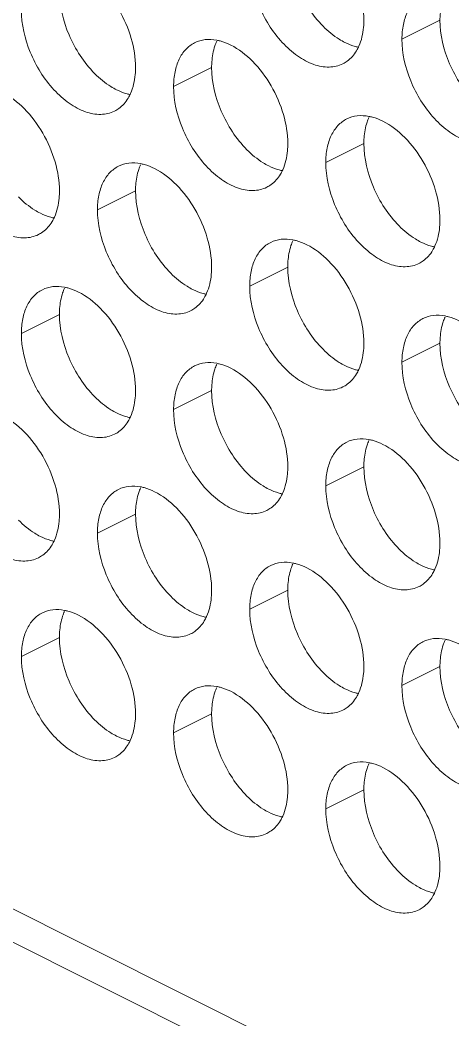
# Model space of a CAD drawing. Header units: millimetres. Extents: x 0 to 2524, y 0 to 1785.
# Drawn here: x 1826.63 to 1833.05, y 778.42 to 793.26 of the extents above; entities that cross this region are included whole.
import ezdxf

# ---------------------------------------------------------------- set-up
doc = ezdxf.new("R2010")
doc.units = ezdxf.units.MM
doc.header["$LTSCALE"] = 0.1
doc.layers.get('0').update_dxf_attribs({"lineweight": 13})
doc.layers.add('标注', color=251, linetype='Continuous', lineweight=9)

msp = doc.modelspace()

# ---------------------------------------------------------------- linework, layer by layer
for p, q in [((1809.244, 788.689), (1899.058, 743.782)), ((1899.37, 743.133), (1809.156, 788.24))]:
    msp.add_line(p, q)
at = {"layer": '标注'}
for p, q in [((1832.872, 793.254), (1832.307, 792.972)), ((1829.478, 792.552), (1828.913, 792.269)), ((1831.741, 791.42), (1831.175, 791.137)), ((1828.347, 790.717), (1827.781, 790.434)), ((1830.61, 789.586), (1830.044, 789.303)), ((1827.216, 788.883), (1826.65, 788.6)), ((1827.216, 788.883), (1826.65, 788.6)), ((1832.872, 788.454), (1832.307, 788.172)), ((1829.478, 787.752), (1828.913, 787.469)), ((1829.478, 787.752), (1828.913, 787.469)), ((1831.741, 786.62), (1831.175, 786.337)), ((1831.741, 786.62), (1831.175, 786.337)), ((1828.347, 785.917), (1827.781, 785.634)), ((1830.61, 784.786), (1830.044, 784.503)), ((1827.216, 784.083), (1826.65, 783.8)), ((1832.872, 783.654), (1832.307, 783.372)), ((1829.478, 782.952), (1828.913, 782.669)), ((1831.741, 781.82), (1831.175, 781.537))]:
    msp.add_line(p, q, dxfattribs=at)
for centre, radius, start, end in [((1830.223, 792.64), 0.734, 155.8796, 161.7803), ((1831.227, 793.011), 0.453, 296.5256, 305.9034), ((1827.833, 792.308), 0.453, 296.5256, 305.9034), ((1832.486, 791.509), 0.734, 155.8796, 161.7803), ((1829.092, 790.806), 0.734, 155.8796, 161.7803), ((1830.095, 791.177), 0.453, 296.5256, 305.9034), ((1826.701, 790.474), 0.453, 296.5256, 305.9034), ((1831.354, 789.675), 0.734, 155.8796, 161.7803), ((1832.358, 790.045), 0.453, 296.5256, 305.9034), ((1827.96, 788.972), 0.734, 155.8796, 161.7803), ((1827.96, 788.972), 0.734, 155.8796, 161.7803), ((1828.964, 789.342), 0.453, 296.5256, 305.9034), ((1833.617, 788.543), 0.734, 155.8796, 161.7803), ((1830.223, 787.84), 0.734, 155.8796, 161.7803), ((1830.223, 787.84), 0.734, 155.8796, 161.7803), ((1831.227, 788.211), 0.453, 296.5256, 305.9034), ((1827.833, 787.508), 0.453, 296.5256, 305.9034), ((1827.833, 787.508), 0.453, 296.5256, 305.9034), ((1832.486, 786.709), 0.734, 155.8796, 161.7803), ((1832.486, 786.709), 0.734, 155.8796, 161.7803), ((1829.092, 786.006), 0.734, 155.8796, 161.7803), ((1830.095, 786.377), 0.453, 296.5256, 305.9034), ((1830.095, 786.377), 0.453, 296.5256, 305.9034), ((1826.701, 785.674), 0.453, 296.5256, 305.9034), ((1831.354, 784.875), 0.734, 155.8796, 161.7803), ((1832.358, 785.245), 0.453, 296.5256, 305.9034), ((1832.358, 785.245), 0.453, 296.5256, 305.9034), ((1827.96, 784.172), 0.734, 155.8796, 161.7803), ((1828.964, 784.542), 0.453, 296.5256, 305.9034), ((1833.617, 783.743), 0.734, 155.8796, 161.7803), ((1830.223, 783.04), 0.734, 155.8796, 161.7803), ((1831.227, 783.411), 0.453, 296.5256, 305.9034), ((1827.833, 782.708), 0.453, 296.5256, 305.9034), ((1832.486, 781.909), 0.734, 155.8796, 161.7803), ((1830.095, 781.577), 0.453, 296.5256, 305.9034), ((1832.358, 780.445), 0.453, 296.5256, 305.9034)]:
    msp.add_arc(centre, radius, start, end, dxfattribs=at)
for points, knots in [([(1830.893, 794.718), (1831.013, 794.658), (1831.244, 794.477), (1831.51, 794.119), (1831.691, 793.7), (1831.741, 793.399), (1831.741, 793.254)], [0, 0, 0, 0, 0.229676, 0.488215, 0.753207, 1, 1, 1, 1]), ([(1831.134, 793.164), (1830.972, 793.327), (1830.721, 793.714), (1830.61, 794.164), (1830.61, 794.386)], [0, 0, 0, 0, 0.508684, 1, 1, 1, 1]), ([(1831.429, 792.605), (1831.367, 792.574), (1831.217, 792.54), (1830.979, 792.588), (1830.74, 792.719), (1830.433, 792.996), (1830.147, 793.459), (1830.044, 793.891), (1830.044, 794.103)], [0, 0, 0, 0, 0.090718, 0.191742, 0.308104, 0.439279, 0.725532, 1, 1, 1, 1]), ([(1827.498, 794.015), (1827.619, 793.955), (1827.85, 793.774), (1828.116, 793.416), (1828.297, 792.998), (1828.347, 792.696), (1828.347, 792.552)], [0, 0, 0, 0, 0.229676, 0.488215, 0.753207, 1, 1, 1, 1]), ([(1827.739, 792.461), (1827.578, 792.624), (1827.327, 793.011), (1827.216, 793.461), (1827.216, 793.683)], [0, 0, 0, 0, 0.508684, 1, 1, 1, 1]), ([(1832.307, 792.972), (1832.307, 793.044), (1832.319, 793.183), (1832.378, 793.374), (1832.477, 793.526), (1832.57, 793.596), (1832.619, 793.621)], [0, 0, 0, 0, 0.289235, 0.54966, 0.782932, 1, 1, 1, 1]), ([(1832.872, 793.254), (1832.872, 793.283), (1832.876, 793.39), (1832.895, 793.498), (1832.92, 793.573)], [0, 0, 0, 0, 0.264225, 1, 1, 1, 1]), ([(1828.035, 791.903), (1827.972, 791.871), (1827.823, 791.837), (1827.585, 791.885), (1827.346, 792.016), (1827.039, 792.293), (1826.753, 792.756), (1826.65, 793.188), (1826.65, 793.4)], [0, 0, 0, 0, 0.090718, 0.191742, 0.308104, 0.439279, 0.725532, 1, 1, 1, 1]), ([(1831.458, 792.922), (1831.43, 792.937), (1831.312, 793.003), (1831.206, 793.09), (1831.134, 793.164)], [0, 0, 0, 0, 0.235002, 1, 1, 1, 1]), ([(1831.741, 793.254), (1831.741, 793.219), (1831.735, 793.087), (1831.706, 792.954), (1831.666, 792.866)], [0, 0, 0, 0, 0.268874, 1, 1, 1, 1]), ([(1833.396, 792.032), (1833.235, 792.195), (1832.984, 792.582), (1832.872, 793.033), (1832.872, 793.254)], [0, 0, 0, 0, 0.508684, 1, 1, 1, 1]), ([(1828.913, 792.269), (1828.913, 792.342), (1828.925, 792.48), (1828.984, 792.671), (1829.083, 792.823), (1829.176, 792.893), (1829.225, 792.918)], [0, 0, 0, 0, 0.289235, 0.54966, 0.782932, 1, 1, 1, 1]), ([(1829.225, 792.918), (1829.273, 792.942), (1829.383, 792.974), (1829.497, 792.967), (1829.554, 792.956)], [0, 0, 0, 0, 0.482538, 1, 1, 1, 1]), ([(1829.478, 792.552), (1829.478, 792.58), (1829.482, 792.687), (1829.501, 792.795), (1829.526, 792.87)], [0, 0, 0, 0, 0.264225, 1, 1, 1, 1]), ([(1829.554, 792.956), (1829.571, 792.953), (1829.642, 792.936), (1829.711, 792.909), (1829.761, 792.884)], [0, 0, 0, 0, 0.238696, 1, 1, 1, 1]), ([(1829.761, 792.884), (1829.882, 792.823), (1830.112, 792.643), (1830.379, 792.285), (1830.56, 791.866), (1830.61, 791.565), (1830.61, 791.42)], [0, 0, 0, 0, 0.229676, 0.488215, 0.753207, 1, 1, 1, 1]), ([(1831.666, 792.85), (1831.649, 792.853), (1831.577, 792.87), (1831.508, 792.897), (1831.458, 792.922)], [0, 0, 0, 0, 0.238696, 1, 1, 1, 1]), ([(1831.666, 792.866), (1831.656, 792.843), (1831.613, 792.759), (1831.549, 792.685), (1831.493, 792.644)], [0, 0, 0, 0, 0.265525, 1, 1, 1, 1]), ([(1833.692, 791.474), (1833.629, 791.443), (1833.479, 791.409), (1833.242, 791.457), (1833.003, 791.587), (1832.695, 791.865), (1832.409, 792.328), (1832.307, 792.76), (1832.307, 792.972)], [0, 0, 0, 0, 0.090718, 0.191742, 0.308104, 0.439279, 0.725532, 1, 1, 1, 1]), ([(1828.064, 792.219), (1828.036, 792.234), (1827.918, 792.3), (1827.812, 792.387), (1827.739, 792.461)], [0, 0, 0, 0, 0.235002, 1, 1, 1, 1]), ([(1828.347, 792.552), (1828.347, 792.516), (1828.341, 792.384), (1828.312, 792.251), (1828.272, 792.163)], [0, 0, 0, 0, 0.268874, 1, 1, 1, 1]), ([(1830.002, 791.329), (1829.841, 791.492), (1829.59, 791.879), (1829.478, 792.33), (1829.478, 792.552)], [0, 0, 0, 0, 0.508684, 1, 1, 1, 1]), ([(1826.367, 792.181), (1826.488, 792.12), (1826.718, 791.94), (1826.984, 791.582), (1827.166, 791.163), (1827.216, 790.862), (1827.216, 790.717)], [0, 0, 0, 0, 0.229676, 0.488215, 0.753207, 1, 1, 1, 1]), ([(1828.272, 792.147), (1828.255, 792.151), (1828.183, 792.167), (1828.114, 792.194), (1828.064, 792.219)], [0, 0, 0, 0, 0.238696, 1, 1, 1, 1]), ([(1828.272, 792.163), (1828.262, 792.14), (1828.219, 792.056), (1828.155, 791.982), (1828.098, 791.941)], [0, 0, 0, 0, 0.265525, 1, 1, 1, 1]), ([(1830.298, 790.771), (1830.235, 790.74), (1830.085, 790.706), (1829.848, 790.754), (1829.609, 790.884), (1829.301, 791.162), (1829.015, 791.625), (1828.913, 792.057), (1828.913, 792.269)], [0, 0, 0, 0, 0.090718, 0.191742, 0.308104, 0.439279, 0.725532, 1, 1, 1, 1]), ([(1831.487, 791.786), (1831.536, 791.81), (1831.646, 791.842), (1831.759, 791.835), (1831.816, 791.824)], [0, 0, 0, 0, 0.482538, 1, 1, 1, 1]), ([(1831.175, 791.137), (1831.175, 791.21), (1831.187, 791.349), (1831.246, 791.539), (1831.346, 791.691), (1831.438, 791.762), (1831.487, 791.786)], [0, 0, 0, 0, 0.289235, 0.54966, 0.782932, 1, 1, 1, 1]), ([(1831.741, 791.42), (1831.741, 791.449), (1831.745, 791.556), (1831.764, 791.663), (1831.788, 791.739)], [0, 0, 0, 0, 0.264225, 1, 1, 1, 1]), ([(1831.816, 791.824), (1831.833, 791.821), (1831.905, 791.805), (1831.974, 791.777), (1832.024, 791.752)], [0, 0, 0, 0, 0.238696, 1, 1, 1, 1]), ([(1832.024, 791.752), (1832.145, 791.692), (1832.375, 791.512), (1832.641, 791.154), (1832.822, 790.735), (1832.872, 790.434), (1832.872, 790.289)], [0, 0, 0, 0, 0.229676, 0.488215, 0.753207, 1, 1, 1, 1]), ([(1826.904, 790.068), (1826.841, 790.037), (1826.691, 790.003), (1826.453, 790.051), (1826.215, 790.181), (1825.907, 790.459), (1825.621, 790.922), (1825.519, 791.354), (1825.519, 791.566)], [0, 0, 0, 0, 0.090718, 0.191742, 0.308104, 0.439279, 0.725532, 1, 1, 1, 1]), ([(1830.61, 791.42), (1830.61, 791.385), (1830.604, 791.252), (1830.575, 791.12), (1830.535, 791.031)], [0, 0, 0, 0, 0.268874, 1, 1, 1, 1]), ([(1832.265, 790.198), (1832.103, 790.361), (1831.852, 790.748), (1831.741, 791.199), (1831.741, 791.42)], [0, 0, 0, 0, 0.508684, 1, 1, 1, 1]), ([(1830.327, 791.088), (1830.298, 791.102), (1830.181, 791.169), (1830.075, 791.256), (1830.002, 791.329)], [0, 0, 0, 0, 0.235002, 1, 1, 1, 1]), ([(1827.781, 790.434), (1827.781, 790.507), (1827.793, 790.646), (1827.852, 790.836), (1827.952, 790.989), (1828.044, 791.059), (1828.093, 791.083)], [0, 0, 0, 0, 0.289235, 0.54966, 0.782932, 1, 1, 1, 1]), ([(1828.093, 791.083), (1828.142, 791.107), (1828.252, 791.139), (1828.365, 791.132), (1828.422, 791.122)], [0, 0, 0, 0, 0.482538, 1, 1, 1, 1]), ([(1828.422, 791.122), (1828.439, 791.118), (1828.511, 791.102), (1828.58, 791.074), (1828.63, 791.049)], [0, 0, 0, 0, 0.238696, 1, 1, 1, 1]), ([(1830.535, 791.016), (1830.517, 791.019), (1830.446, 791.036), (1830.377, 791.063), (1830.327, 791.088)], [0, 0, 0, 0, 0.238696, 1, 1, 1, 1]), ([(1832.561, 789.64), (1832.498, 789.609), (1832.348, 789.575), (1832.11, 789.622), (1831.872, 789.753), (1831.564, 790.031), (1831.278, 790.493), (1831.175, 790.926), (1831.175, 791.137)], [0, 0, 0, 0, 0.090718, 0.191742, 0.308104, 0.439279, 0.725532, 1, 1, 1, 1]), ([(1828.347, 790.717), (1828.347, 790.746), (1828.351, 790.853), (1828.37, 790.96), (1828.394, 791.036)], [0, 0, 0, 0, 0.264225, 1, 1, 1, 1]), ([(1828.63, 791.049), (1828.75, 790.989), (1828.981, 790.809), (1829.247, 790.451), (1829.428, 790.032), (1829.478, 789.731), (1829.478, 789.586)], [0, 0, 0, 0, 0.229676, 0.488215, 0.753207, 1, 1, 1, 1]), ([(1830.535, 791.031), (1830.525, 791.008), (1830.482, 790.924), (1830.417, 790.85), (1830.361, 790.81)], [0, 0, 0, 0, 0.265525, 1, 1, 1, 1]), ([(1827.216, 790.717), (1827.216, 790.682), (1827.21, 790.549), (1827.181, 790.417), (1827.141, 790.328)], [0, 0, 0, 0, 0.268874, 1, 1, 1, 1]), ([(1828.871, 789.495), (1828.709, 789.658), (1828.458, 790.045), (1828.347, 790.496), (1828.347, 790.717)], [0, 0, 0, 0, 0.508684, 1, 1, 1, 1]), ([(1826.933, 790.385), (1826.904, 790.399), (1826.786, 790.466), (1826.681, 790.553), (1826.608, 790.627)], [0, 0, 0, 0, 0.235002, 1, 1, 1, 1]), ([(1827.14, 790.313), (1827.123, 790.316), (1827.052, 790.333), (1826.983, 790.36), (1826.933, 790.385)], [0, 0, 0, 0, 0.238696, 1, 1, 1, 1]), ([(1829.166, 788.937), (1829.104, 788.906), (1828.954, 788.872), (1828.716, 788.919), (1828.478, 789.05), (1828.17, 789.328), (1827.884, 789.79), (1827.781, 790.223), (1827.781, 790.434)], [0, 0, 0, 0, 0.090718, 0.191742, 0.308104, 0.439279, 0.725532, 1, 1, 1, 1]), ([(1827.141, 790.328), (1827.131, 790.305), (1827.087, 790.221), (1827.023, 790.147), (1826.967, 790.107)], [0, 0, 0, 0, 0.265525, 1, 1, 1, 1]), ([(1832.59, 789.957), (1832.561, 789.971), (1832.443, 790.037), (1832.338, 790.125), (1832.265, 790.198)], [0, 0, 0, 0, 0.235002, 1, 1, 1, 1]), ([(1832.872, 790.289), (1832.872, 790.253), (1832.867, 790.121), (1832.838, 789.988), (1832.798, 789.9)], [0, 0, 0, 0, 0.268874, 1, 1, 1, 1]), ([(1830.044, 789.303), (1830.044, 789.376), (1830.056, 789.515), (1830.115, 789.705), (1830.214, 789.857), (1830.307, 789.928), (1830.356, 789.952)], [0, 0, 0, 0, 0.289235, 0.54966, 0.782932, 1, 1, 1, 1]), ([(1830.356, 789.952), (1830.404, 789.976), (1830.514, 790.008), (1830.628, 790.001), (1830.685, 789.99)], [0, 0, 0, 0, 0.482538, 1, 1, 1, 1]), ([(1830.61, 789.586), (1830.61, 789.614), (1830.613, 789.722), (1830.632, 789.829), (1830.657, 789.904)], [0, 0, 0, 0, 0.264225, 1, 1, 1, 1]), ([(1830.685, 789.99), (1830.702, 789.987), (1830.774, 789.97), (1830.843, 789.943), (1830.893, 789.918)], [0, 0, 0, 0, 0.238696, 1, 1, 1, 1]), ([(1830.893, 789.918), (1831.013, 789.858), (1831.244, 789.677), (1831.51, 789.319), (1831.691, 788.9), (1831.741, 788.599), (1831.741, 788.454)], [0, 0, 0, 0, 0.229676, 0.488215, 0.753207, 1, 1, 1, 1]), ([(1832.797, 789.884), (1832.78, 789.888), (1832.709, 789.904), (1832.64, 789.932), (1832.59, 789.957)], [0, 0, 0, 0, 0.238696, 1, 1, 1, 1]), ([(1832.798, 789.9), (1832.788, 789.877), (1832.744, 789.793), (1832.68, 789.719), (1832.624, 789.678)], [0, 0, 0, 0, 0.265525, 1, 1, 1, 1]), ([(1829.196, 789.254), (1829.167, 789.268), (1829.049, 789.334), (1828.944, 789.422), (1828.871, 789.495)], [0, 0, 0, 0, 0.235002, 1, 1, 1, 1]), ([(1829.478, 789.586), (1829.478, 789.55), (1829.473, 789.418), (1829.443, 789.285), (1829.404, 789.197)], [0, 0, 0, 0, 0.268874, 1, 1, 1, 1]), ([(1831.134, 788.364), (1830.972, 788.527), (1830.721, 788.914), (1830.61, 789.364), (1830.61, 789.586)], [0, 0, 0, 0, 0.508684, 1, 1, 1, 1]), ([(1831.429, 787.805), (1831.367, 787.774), (1831.217, 787.74), (1830.979, 787.788), (1830.74, 787.919), (1830.433, 788.196), (1830.147, 788.659), (1830.044, 789.091), (1830.044, 789.303)], [0, 0, 0, 0, 0.090718, 0.191742, 0.308104, 0.439279, 0.725532, 1, 1, 1, 1]), ([(1826.65, 788.6), (1826.65, 788.673), (1826.662, 788.812), (1826.721, 789.002), (1826.82, 789.154), (1826.913, 789.225), (1826.962, 789.249)], [0, 0, 0, 0, 0.289235, 0.54966, 0.782932, 1, 1, 1, 1]), ([(1826.65, 788.6), (1826.65, 788.673), (1826.662, 788.812), (1826.721, 789.002), (1826.82, 789.154), (1826.913, 789.225), (1826.962, 789.249)], [0, 0, 0, 0, 0.289235, 0.54966, 0.782932, 1, 1, 1, 1]), ([(1826.962, 789.249), (1827.01, 789.273), (1827.12, 789.305), (1827.234, 789.298), (1827.291, 789.287)], [0, 0, 0, 0, 0.482538, 1, 1, 1, 1]), ([(1826.962, 789.249), (1827.01, 789.273), (1827.12, 789.305), (1827.234, 789.298), (1827.291, 789.287)], [0, 0, 0, 0, 0.482538, 1, 1, 1, 1]), ([(1827.216, 788.883), (1827.216, 788.911), (1827.219, 789.019), (1827.238, 789.126), (1827.263, 789.201)], [0, 0, 0, 0, 0.264225, 1, 1, 1, 1]), ([(1827.216, 788.883), (1827.216, 788.911), (1827.219, 789.019), (1827.238, 789.126), (1827.263, 789.201)], [0, 0, 0, 0, 0.264225, 1, 1, 1, 1]), ([(1827.291, 789.287), (1827.308, 789.284), (1827.38, 789.267), (1827.448, 789.24), (1827.498, 789.215)], [0, 0, 0, 0, 0.238696, 1, 1, 1, 1]), ([(1827.291, 789.287), (1827.308, 789.284), (1827.38, 789.267), (1827.448, 789.24), (1827.498, 789.215)], [0, 0, 0, 0, 0.238696, 1, 1, 1, 1]), ([(1827.498, 789.215), (1827.619, 789.155), (1827.85, 788.974), (1828.116, 788.616), (1828.297, 788.198), (1828.347, 787.896), (1828.347, 787.752)], [0, 0, 0, 0, 0.229676, 0.488215, 0.753207, 1, 1, 1, 1]), ([(1827.498, 789.215), (1827.619, 789.155), (1827.85, 788.974), (1828.116, 788.616), (1828.297, 788.198), (1828.347, 787.896), (1828.347, 787.752)], [0, 0, 0, 0, 0.229676, 0.488215, 0.753207, 1, 1, 1, 1]), ([(1829.403, 789.182), (1829.386, 789.185), (1829.314, 789.201), (1829.246, 789.229), (1829.196, 789.254)], [0, 0, 0, 0, 0.238696, 1, 1, 1, 1]), ([(1829.404, 789.197), (1829.393, 789.174), (1829.35, 789.09), (1829.286, 789.016), (1829.23, 788.975)], [0, 0, 0, 0, 0.265525, 1, 1, 1, 1]), ([(1827.739, 787.661), (1827.578, 787.824), (1827.327, 788.211), (1827.216, 788.661), (1827.216, 788.883)], [0, 0, 0, 0, 0.508684, 1, 1, 1, 1]), ([(1827.739, 787.661), (1827.578, 787.824), (1827.327, 788.211), (1827.216, 788.661), (1827.216, 788.883)], [0, 0, 0, 0, 0.508684, 1, 1, 1, 1]), ([(1832.619, 788.821), (1832.667, 788.845), (1832.777, 788.876), (1832.891, 788.87), (1832.948, 788.859)], [0, 0, 0, 0, 0.482538, 1, 1, 1, 1]), ([(1832.948, 788.859), (1832.965, 788.855), (1833.036, 788.839), (1833.105, 788.812), (1833.155, 788.787)], [0, 0, 0, 0, 0.238696, 1, 1, 1, 1]), ([(1832.307, 788.172), (1832.307, 788.244), (1832.319, 788.383), (1832.378, 788.574), (1832.477, 788.726), (1832.57, 788.796), (1832.619, 788.821)], [0, 0, 0, 0, 0.289235, 0.54966, 0.782932, 1, 1, 1, 1]), ([(1832.872, 788.454), (1832.872, 788.483), (1832.876, 788.59), (1832.895, 788.698), (1832.92, 788.773)], [0, 0, 0, 0, 0.264225, 1, 1, 1, 1]), ([(1828.035, 787.103), (1827.972, 787.071), (1827.823, 787.037), (1827.585, 787.085), (1827.346, 787.216), (1827.039, 787.493), (1826.753, 787.956), (1826.65, 788.388), (1826.65, 788.6)], [0, 0, 0, 0, 0.090718, 0.191742, 0.308104, 0.439279, 0.725532, 1, 1, 1, 1]), ([(1828.035, 787.103), (1827.972, 787.071), (1827.823, 787.037), (1827.585, 787.085), (1827.346, 787.216), (1827.039, 787.493), (1826.753, 787.956), (1826.65, 788.388), (1826.65, 788.6)], [0, 0, 0, 0, 0.090718, 0.191742, 0.308104, 0.439279, 0.725532, 1, 1, 1, 1]), ([(1831.741, 788.454), (1831.741, 788.419), (1831.735, 788.287), (1831.706, 788.154), (1831.666, 788.066)], [0, 0, 0, 0, 0.268874, 1, 1, 1, 1]), ([(1833.396, 787.232), (1833.235, 787.395), (1832.984, 787.782), (1832.872, 788.233), (1832.872, 788.454)], [0, 0, 0, 0, 0.508684, 1, 1, 1, 1]), ([(1831.458, 788.122), (1831.43, 788.137), (1831.312, 788.203), (1831.206, 788.29), (1831.134, 788.364)], [0, 0, 0, 0, 0.235002, 1, 1, 1, 1]), ([(1828.913, 787.469), (1828.913, 787.542), (1828.925, 787.68), (1828.984, 787.871), (1829.083, 788.023), (1829.176, 788.093), (1829.225, 788.118)], [0, 0, 0, 0, 0.289235, 0.54966, 0.782932, 1, 1, 1, 1]), ([(1828.913, 787.469), (1828.913, 787.542), (1828.925, 787.68), (1828.984, 787.871), (1829.083, 788.023), (1829.176, 788.093), (1829.225, 788.118)], [0, 0, 0, 0, 0.289235, 0.54966, 0.782932, 1, 1, 1, 1]), ([(1829.225, 788.118), (1829.273, 788.142), (1829.383, 788.174), (1829.497, 788.167), (1829.554, 788.156)], [0, 0, 0, 0, 0.482538, 1, 1, 1, 1]), ([(1829.225, 788.118), (1829.273, 788.142), (1829.383, 788.174), (1829.497, 788.167), (1829.554, 788.156)], [0, 0, 0, 0, 0.482538, 1, 1, 1, 1]), ([(1829.554, 788.156), (1829.571, 788.153), (1829.642, 788.136), (1829.711, 788.109), (1829.761, 788.084)], [0, 0, 0, 0, 0.238696, 1, 1, 1, 1]), ([(1829.554, 788.156), (1829.571, 788.153), (1829.642, 788.136), (1829.711, 788.109), (1829.761, 788.084)], [0, 0, 0, 0, 0.238696, 1, 1, 1, 1]), ([(1831.666, 788.05), (1831.649, 788.053), (1831.577, 788.07), (1831.508, 788.097), (1831.458, 788.122)], [0, 0, 0, 0, 0.238696, 1, 1, 1, 1]), ([(1833.692, 786.674), (1833.629, 786.643), (1833.479, 786.609), (1833.242, 786.657), (1833.003, 786.787), (1832.695, 787.065), (1832.409, 787.528), (1832.307, 787.96), (1832.307, 788.172)], [0, 0, 0, 0, 0.090718, 0.191742, 0.308104, 0.439279, 0.725532, 1, 1, 1, 1]), ([(1829.478, 787.752), (1829.478, 787.78), (1829.482, 787.887), (1829.501, 787.995), (1829.526, 788.07)], [0, 0, 0, 0, 0.264225, 1, 1, 1, 1]), ([(1829.478, 787.752), (1829.478, 787.78), (1829.482, 787.887), (1829.501, 787.995), (1829.526, 788.07)], [0, 0, 0, 0, 0.264225, 1, 1, 1, 1]), ([(1829.761, 788.084), (1829.882, 788.023), (1830.112, 787.843), (1830.379, 787.485), (1830.56, 787.066), (1830.61, 786.765), (1830.61, 786.62)], [0, 0, 0, 0, 0.229676, 0.488215, 0.753207, 1, 1, 1, 1]), ([(1829.761, 788.084), (1829.882, 788.023), (1830.112, 787.843), (1830.379, 787.485), (1830.56, 787.066), (1830.61, 786.765), (1830.61, 786.62)], [0, 0, 0, 0, 0.229676, 0.488215, 0.753207, 1, 1, 1, 1]), ([(1831.666, 788.066), (1831.656, 788.043), (1831.613, 787.959), (1831.549, 787.885), (1831.493, 787.844)], [0, 0, 0, 0, 0.265525, 1, 1, 1, 1]), ([(1828.347, 787.752), (1828.347, 787.716), (1828.341, 787.584), (1828.312, 787.451), (1828.272, 787.363)], [0, 0, 0, 0, 0.268874, 1, 1, 1, 1]), ([(1828.347, 787.752), (1828.347, 787.716), (1828.341, 787.584), (1828.312, 787.451), (1828.272, 787.363)], [0, 0, 0, 0, 0.268874, 1, 1, 1, 1]), ([(1830.002, 786.529), (1829.841, 786.692), (1829.59, 787.079), (1829.478, 787.53), (1829.478, 787.752)], [0, 0, 0, 0, 0.508684, 1, 1, 1, 1]), ([(1830.002, 786.529), (1829.841, 786.692), (1829.59, 787.079), (1829.478, 787.53), (1829.478, 787.752)], [0, 0, 0, 0, 0.508684, 1, 1, 1, 1]), ([(1828.064, 787.419), (1828.036, 787.434), (1827.918, 787.5), (1827.812, 787.587), (1827.739, 787.661)], [0, 0, 0, 0, 0.235002, 1, 1, 1, 1]), ([(1828.064, 787.419), (1828.036, 787.434), (1827.918, 787.5), (1827.812, 787.587), (1827.739, 787.661)], [0, 0, 0, 0, 0.235002, 1, 1, 1, 1]), ([(1826.367, 787.381), (1826.488, 787.32), (1826.718, 787.14), (1826.984, 786.782), (1827.166, 786.363), (1827.216, 786.062), (1827.216, 785.917)], [0, 0, 0, 0, 0.229676, 0.488215, 0.753207, 1, 1, 1, 1]), ([(1828.272, 787.347), (1828.255, 787.351), (1828.183, 787.367), (1828.114, 787.394), (1828.064, 787.419)], [0, 0, 0, 0, 0.238696, 1, 1, 1, 1]), ([(1828.272, 787.347), (1828.255, 787.351), (1828.183, 787.367), (1828.114, 787.394), (1828.064, 787.419)], [0, 0, 0, 0, 0.238696, 1, 1, 1, 1]), ([(1830.298, 785.971), (1830.235, 785.94), (1830.085, 785.906), (1829.848, 785.954), (1829.609, 786.084), (1829.301, 786.362), (1829.015, 786.825), (1828.913, 787.257), (1828.913, 787.469)], [0, 0, 0, 0, 0.090718, 0.191742, 0.308104, 0.439279, 0.725532, 1, 1, 1, 1]), ([(1830.298, 785.971), (1830.235, 785.94), (1830.085, 785.906), (1829.848, 785.954), (1829.609, 786.084), (1829.301, 786.362), (1829.015, 786.825), (1828.913, 787.257), (1828.913, 787.469)], [0, 0, 0, 0, 0.090718, 0.191742, 0.308104, 0.439279, 0.725532, 1, 1, 1, 1]), ([(1828.272, 787.363), (1828.262, 787.34), (1828.219, 787.256), (1828.155, 787.182), (1828.098, 787.141)], [0, 0, 0, 0, 0.265525, 1, 1, 1, 1]), ([(1828.272, 787.363), (1828.262, 787.34), (1828.219, 787.256), (1828.155, 787.182), (1828.098, 787.141)], [0, 0, 0, 0, 0.265525, 1, 1, 1, 1]), ([(1831.175, 786.337), (1831.175, 786.41), (1831.187, 786.549), (1831.246, 786.739), (1831.346, 786.891), (1831.438, 786.962), (1831.487, 786.986)], [0, 0, 0, 0, 0.289235, 0.54966, 0.782932, 1, 1, 1, 1]), ([(1831.175, 786.337), (1831.175, 786.41), (1831.187, 786.549), (1831.246, 786.739), (1831.346, 786.891), (1831.438, 786.962), (1831.487, 786.986)], [0, 0, 0, 0, 0.289235, 0.54966, 0.782932, 1, 1, 1, 1]), ([(1831.487, 786.986), (1831.536, 787.01), (1831.646, 787.042), (1831.759, 787.035), (1831.816, 787.024)], [0, 0, 0, 0, 0.482538, 1, 1, 1, 1]), ([(1831.487, 786.986), (1831.536, 787.01), (1831.646, 787.042), (1831.759, 787.035), (1831.816, 787.024)], [0, 0, 0, 0, 0.482538, 1, 1, 1, 1]), ([(1831.741, 786.62), (1831.741, 786.649), (1831.745, 786.756), (1831.764, 786.863), (1831.788, 786.939)], [0, 0, 0, 0, 0.264225, 1, 1, 1, 1]), ([(1831.741, 786.62), (1831.741, 786.649), (1831.745, 786.756), (1831.764, 786.863), (1831.788, 786.939)], [0, 0, 0, 0, 0.264225, 1, 1, 1, 1]), ([(1831.816, 787.024), (1831.833, 787.021), (1831.905, 787.005), (1831.974, 786.977), (1832.024, 786.952)], [0, 0, 0, 0, 0.238696, 1, 1, 1, 1]), ([(1831.816, 787.024), (1831.833, 787.021), (1831.905, 787.005), (1831.974, 786.977), (1832.024, 786.952)], [0, 0, 0, 0, 0.238696, 1, 1, 1, 1]), ([(1832.024, 786.952), (1832.145, 786.892), (1832.375, 786.712), (1832.641, 786.354), (1832.822, 785.935), (1832.872, 785.634), (1832.872, 785.489)], [0, 0, 0, 0, 0.229676, 0.488215, 0.753207, 1, 1, 1, 1]), ([(1832.024, 786.952), (1832.145, 786.892), (1832.375, 786.712), (1832.641, 786.354), (1832.822, 785.935), (1832.872, 785.634), (1832.872, 785.489)], [0, 0, 0, 0, 0.229676, 0.488215, 0.753207, 1, 1, 1, 1]), ([(1826.904, 785.268), (1826.841, 785.237), (1826.691, 785.203), (1826.453, 785.251), (1826.215, 785.381), (1825.907, 785.659), (1825.621, 786.122), (1825.519, 786.554), (1825.519, 786.766)], [0, 0, 0, 0, 0.090718, 0.191742, 0.308104, 0.439279, 0.725532, 1, 1, 1, 1]), ([(1830.327, 786.288), (1830.298, 786.302), (1830.181, 786.369), (1830.075, 786.456), (1830.002, 786.529)], [0, 0, 0, 0, 0.235002, 1, 1, 1, 1]), ([(1830.327, 786.288), (1830.298, 786.302), (1830.181, 786.369), (1830.075, 786.456), (1830.002, 786.529)], [0, 0, 0, 0, 0.235002, 1, 1, 1, 1]), ([(1830.61, 786.62), (1830.61, 786.585), (1830.604, 786.452), (1830.575, 786.32), (1830.535, 786.231)], [0, 0, 0, 0, 0.268874, 1, 1, 1, 1]), ([(1830.61, 786.62), (1830.61, 786.585), (1830.604, 786.452), (1830.575, 786.32), (1830.535, 786.231)], [0, 0, 0, 0, 0.268874, 1, 1, 1, 1]), ([(1832.265, 785.398), (1832.103, 785.561), (1831.852, 785.948), (1831.741, 786.399), (1831.741, 786.62)], [0, 0, 0, 0, 0.508684, 1, 1, 1, 1]), ([(1832.265, 785.398), (1832.103, 785.561), (1831.852, 785.948), (1831.741, 786.399), (1831.741, 786.62)], [0, 0, 0, 0, 0.508684, 1, 1, 1, 1]), ([(1828.093, 786.283), (1828.142, 786.307), (1828.252, 786.339), (1828.365, 786.332), (1828.422, 786.322)], [0, 0, 0, 0, 0.482538, 1, 1, 1, 1]), ([(1832.561, 784.84), (1832.498, 784.809), (1832.348, 784.775), (1832.11, 784.822), (1831.872, 784.953), (1831.564, 785.231), (1831.278, 785.693), (1831.175, 786.126), (1831.175, 786.337)], [0, 0, 0, 0, 0.090718, 0.191742, 0.308104, 0.439279, 0.725532, 1, 1, 1, 1]), ([(1832.561, 784.84), (1832.498, 784.809), (1832.348, 784.775), (1832.11, 784.822), (1831.872, 784.953), (1831.564, 785.231), (1831.278, 785.693), (1831.175, 786.126), (1831.175, 786.337)], [0, 0, 0, 0, 0.090718, 0.191742, 0.308104, 0.439279, 0.725532, 1, 1, 1, 1]), ([(1827.781, 785.634), (1827.781, 785.707), (1827.793, 785.846), (1827.852, 786.036), (1827.952, 786.189), (1828.044, 786.259), (1828.093, 786.283)], [0, 0, 0, 0, 0.289235, 0.54966, 0.782932, 1, 1, 1, 1]), ([(1828.347, 785.917), (1828.347, 785.946), (1828.351, 786.053), (1828.37, 786.16), (1828.394, 786.236)], [0, 0, 0, 0, 0.264225, 1, 1, 1, 1]), ([(1828.422, 786.322), (1828.439, 786.318), (1828.511, 786.302), (1828.58, 786.274), (1828.63, 786.249)], [0, 0, 0, 0, 0.238696, 1, 1, 1, 1]), ([(1828.63, 786.249), (1828.75, 786.189), (1828.981, 786.009), (1829.247, 785.651), (1829.428, 785.232), (1829.478, 784.931), (1829.478, 784.786)], [0, 0, 0, 0, 0.229676, 0.488215, 0.753207, 1, 1, 1, 1]), ([(1830.535, 786.216), (1830.517, 786.219), (1830.446, 786.236), (1830.377, 786.263), (1830.327, 786.288)], [0, 0, 0, 0, 0.238696, 1, 1, 1, 1]), ([(1830.535, 786.216), (1830.517, 786.219), (1830.446, 786.236), (1830.377, 786.263), (1830.327, 786.288)], [0, 0, 0, 0, 0.238696, 1, 1, 1, 1]), ([(1830.535, 786.231), (1830.525, 786.208), (1830.482, 786.124), (1830.417, 786.05), (1830.361, 786.01)], [0, 0, 0, 0, 0.265525, 1, 1, 1, 1]), ([(1830.535, 786.231), (1830.525, 786.208), (1830.482, 786.124), (1830.417, 786.05), (1830.361, 786.01)], [0, 0, 0, 0, 0.265525, 1, 1, 1, 1]), ([(1827.216, 785.917), (1827.216, 785.882), (1827.21, 785.749), (1827.181, 785.617), (1827.141, 785.528)], [0, 0, 0, 0, 0.268874, 1, 1, 1, 1]), ([(1828.871, 784.695), (1828.709, 784.858), (1828.458, 785.245), (1828.347, 785.696), (1828.347, 785.917)], [0, 0, 0, 0, 0.508684, 1, 1, 1, 1]), ([(1826.933, 785.585), (1826.904, 785.599), (1826.786, 785.666), (1826.681, 785.753), (1826.608, 785.827)], [0, 0, 0, 0, 0.235002, 1, 1, 1, 1]), ([(1829.166, 784.137), (1829.104, 784.106), (1828.954, 784.072), (1828.716, 784.119), (1828.478, 784.25), (1828.17, 784.528), (1827.884, 784.99), (1827.781, 785.423), (1827.781, 785.634)], [0, 0, 0, 0, 0.090718, 0.191742, 0.308104, 0.439279, 0.725532, 1, 1, 1, 1]), ([(1827.14, 785.513), (1827.123, 785.516), (1827.052, 785.533), (1826.983, 785.56), (1826.933, 785.585)], [0, 0, 0, 0, 0.238696, 1, 1, 1, 1]), ([(1827.141, 785.528), (1827.131, 785.505), (1827.087, 785.421), (1827.023, 785.347), (1826.967, 785.307)], [0, 0, 0, 0, 0.265525, 1, 1, 1, 1]), ([(1832.872, 785.489), (1832.872, 785.453), (1832.867, 785.321), (1832.838, 785.188), (1832.798, 785.1)], [0, 0, 0, 0, 0.268874, 1, 1, 1, 1]), ([(1832.872, 785.489), (1832.872, 785.453), (1832.867, 785.321), (1832.838, 785.188), (1832.798, 785.1)], [0, 0, 0, 0, 0.268874, 1, 1, 1, 1]), ([(1832.59, 785.157), (1832.561, 785.171), (1832.443, 785.237), (1832.338, 785.325), (1832.265, 785.398)], [0, 0, 0, 0, 0.235002, 1, 1, 1, 1]), ([(1832.59, 785.157), (1832.561, 785.171), (1832.443, 785.237), (1832.338, 785.325), (1832.265, 785.398)], [0, 0, 0, 0, 0.235002, 1, 1, 1, 1]), ([(1830.044, 784.503), (1830.044, 784.576), (1830.056, 784.715), (1830.115, 784.905), (1830.214, 785.057), (1830.307, 785.128), (1830.356, 785.152)], [0, 0, 0, 0, 0.289235, 0.54966, 0.782932, 1, 1, 1, 1]), ([(1830.356, 785.152), (1830.404, 785.176), (1830.514, 785.208), (1830.628, 785.201), (1830.685, 785.19)], [0, 0, 0, 0, 0.482538, 1, 1, 1, 1]), ([(1830.685, 785.19), (1830.702, 785.187), (1830.774, 785.17), (1830.843, 785.143), (1830.893, 785.118)], [0, 0, 0, 0, 0.238696, 1, 1, 1, 1]), ([(1832.797, 785.084), (1832.78, 785.088), (1832.709, 785.104), (1832.64, 785.132), (1832.59, 785.157)], [0, 0, 0, 0, 0.238696, 1, 1, 1, 1]), ([(1832.797, 785.084), (1832.78, 785.088), (1832.709, 785.104), (1832.64, 785.132), (1832.59, 785.157)], [0, 0, 0, 0, 0.238696, 1, 1, 1, 1]), ([(1830.61, 784.786), (1830.61, 784.814), (1830.613, 784.922), (1830.632, 785.029), (1830.657, 785.104)], [0, 0, 0, 0, 0.264225, 1, 1, 1, 1]), ([(1830.893, 785.118), (1831.013, 785.058), (1831.244, 784.877), (1831.51, 784.519), (1831.691, 784.1), (1831.741, 783.799), (1831.741, 783.654)], [0, 0, 0, 0, 0.229676, 0.488215, 0.753207, 1, 1, 1, 1]), ([(1832.798, 785.1), (1832.788, 785.077), (1832.744, 784.993), (1832.68, 784.919), (1832.624, 784.878)], [0, 0, 0, 0, 0.265525, 1, 1, 1, 1]), ([(1832.798, 785.1), (1832.788, 785.077), (1832.744, 784.993), (1832.68, 784.919), (1832.624, 784.878)], [0, 0, 0, 0, 0.265525, 1, 1, 1, 1]), ([(1829.478, 784.786), (1829.478, 784.75), (1829.473, 784.618), (1829.443, 784.485), (1829.404, 784.397)], [0, 0, 0, 0, 0.268874, 1, 1, 1, 1]), ([(1831.134, 783.564), (1830.972, 783.727), (1830.721, 784.114), (1830.61, 784.564), (1830.61, 784.786)], [0, 0, 0, 0, 0.508684, 1, 1, 1, 1]), ([(1829.196, 784.454), (1829.167, 784.468), (1829.049, 784.534), (1828.944, 784.622), (1828.871, 784.695)], [0, 0, 0, 0, 0.235002, 1, 1, 1, 1]), ([(1826.65, 783.8), (1826.65, 783.873), (1826.662, 784.012), (1826.721, 784.202), (1826.82, 784.354), (1826.913, 784.425), (1826.962, 784.449)], [0, 0, 0, 0, 0.289235, 0.54966, 0.782932, 1, 1, 1, 1]), ([(1826.962, 784.449), (1827.01, 784.473), (1827.12, 784.505), (1827.234, 784.498), (1827.291, 784.487)], [0, 0, 0, 0, 0.482538, 1, 1, 1, 1]), ([(1827.291, 784.487), (1827.308, 784.484), (1827.38, 784.467), (1827.448, 784.44), (1827.498, 784.415)], [0, 0, 0, 0, 0.238696, 1, 1, 1, 1]), ([(1827.498, 784.415), (1827.619, 784.355), (1827.85, 784.174), (1828.116, 783.816), (1828.297, 783.398), (1828.347, 783.096), (1828.347, 782.952)], [0, 0, 0, 0, 0.229676, 0.488215, 0.753207, 1, 1, 1, 1]), ([(1829.403, 784.382), (1829.386, 784.385), (1829.314, 784.401), (1829.246, 784.429), (1829.196, 784.454)], [0, 0, 0, 0, 0.238696, 1, 1, 1, 1]), ([(1831.429, 783.005), (1831.367, 782.974), (1831.217, 782.94), (1830.979, 782.988), (1830.74, 783.119), (1830.433, 783.396), (1830.147, 783.859), (1830.044, 784.291), (1830.044, 784.503)], [0, 0, 0, 0, 0.090718, 0.191742, 0.308104, 0.439279, 0.725532, 1, 1, 1, 1]), ([(1827.216, 784.083), (1827.216, 784.111), (1827.219, 784.219), (1827.238, 784.326), (1827.263, 784.401)], [0, 0, 0, 0, 0.264225, 1, 1, 1, 1]), ([(1829.404, 784.397), (1829.393, 784.374), (1829.35, 784.29), (1829.286, 784.216), (1829.23, 784.175)], [0, 0, 0, 0, 0.265525, 1, 1, 1, 1]), ([(1827.739, 782.861), (1827.578, 783.024), (1827.327, 783.411), (1827.216, 783.861), (1827.216, 784.083)], [0, 0, 0, 0, 0.508684, 1, 1, 1, 1]), ([(1832.307, 783.372), (1832.307, 783.444), (1832.319, 783.583), (1832.378, 783.774), (1832.477, 783.926), (1832.57, 783.996), (1832.619, 784.021)], [0, 0, 0, 0, 0.289235, 0.54966, 0.782932, 1, 1, 1, 1]), ([(1832.619, 784.021), (1832.667, 784.045), (1832.777, 784.076), (1832.891, 784.07), (1832.948, 784.059)], [0, 0, 0, 0, 0.482538, 1, 1, 1, 1]), ([(1832.872, 783.654), (1832.872, 783.683), (1832.876, 783.79), (1832.895, 783.898), (1832.92, 783.973)], [0, 0, 0, 0, 0.264225, 1, 1, 1, 1]), ([(1832.948, 784.059), (1832.965, 784.055), (1833.036, 784.039), (1833.105, 784.012), (1833.155, 783.987)], [0, 0, 0, 0, 0.238696, 1, 1, 1, 1]), ([(1828.035, 782.303), (1827.972, 782.271), (1827.823, 782.237), (1827.585, 782.285), (1827.346, 782.416), (1827.039, 782.693), (1826.753, 783.156), (1826.65, 783.588), (1826.65, 783.8)], [0, 0, 0, 0, 0.090718, 0.191742, 0.308104, 0.439279, 0.725532, 1, 1, 1, 1]), ([(1831.458, 783.322), (1831.43, 783.337), (1831.312, 783.403), (1831.206, 783.49), (1831.134, 783.564)], [0, 0, 0, 0, 0.235002, 1, 1, 1, 1]), ([(1831.741, 783.654), (1831.741, 783.619), (1831.735, 783.487), (1831.706, 783.354), (1831.666, 783.266)], [0, 0, 0, 0, 0.268874, 1, 1, 1, 1]), ([(1833.396, 782.432), (1833.235, 782.595), (1832.984, 782.982), (1832.872, 783.433), (1832.872, 783.654)], [0, 0, 0, 0, 0.508684, 1, 1, 1, 1]), ([(1829.225, 783.318), (1829.273, 783.342), (1829.383, 783.374), (1829.497, 783.367), (1829.554, 783.356)], [0, 0, 0, 0, 0.482538, 1, 1, 1, 1]), ([(1833.692, 781.874), (1833.629, 781.843), (1833.479, 781.809), (1833.242, 781.857), (1833.003, 781.987), (1832.695, 782.265), (1832.409, 782.728), (1832.307, 783.16), (1832.307, 783.372)], [0, 0, 0, 0, 0.090718, 0.191742, 0.308104, 0.439279, 0.725532, 1, 1, 1, 1]), ([(1828.913, 782.669), (1828.913, 782.742), (1828.925, 782.88), (1828.984, 783.071), (1829.083, 783.223), (1829.176, 783.293), (1829.225, 783.318)], [0, 0, 0, 0, 0.289235, 0.54966, 0.782932, 1, 1, 1, 1]), ([(1829.478, 782.952), (1829.478, 782.98), (1829.482, 783.087), (1829.501, 783.195), (1829.526, 783.27)], [0, 0, 0, 0, 0.264225, 1, 1, 1, 1]), ([(1829.554, 783.356), (1829.571, 783.353), (1829.642, 783.336), (1829.711, 783.309), (1829.761, 783.284)], [0, 0, 0, 0, 0.238696, 1, 1, 1, 1]), ([(1829.761, 783.284), (1829.882, 783.223), (1830.112, 783.043), (1830.379, 782.685), (1830.56, 782.266), (1830.61, 781.965), (1830.61, 781.82)], [0, 0, 0, 0, 0.229676, 0.488215, 0.753207, 1, 1, 1, 1]), ([(1831.666, 783.25), (1831.649, 783.253), (1831.577, 783.27), (1831.508, 783.297), (1831.458, 783.322)], [0, 0, 0, 0, 0.238696, 1, 1, 1, 1]), ([(1831.666, 783.266), (1831.656, 783.243), (1831.613, 783.159), (1831.549, 783.085), (1831.493, 783.044)], [0, 0, 0, 0, 0.265525, 1, 1, 1, 1]), ([(1828.347, 782.952), (1828.347, 782.916), (1828.341, 782.784), (1828.312, 782.651), (1828.272, 782.563)], [0, 0, 0, 0, 0.268874, 1, 1, 1, 1]), ([(1830.002, 781.729), (1829.841, 781.892), (1829.59, 782.279), (1829.478, 782.73), (1829.478, 782.952)], [0, 0, 0, 0, 0.508684, 1, 1, 1, 1]), ([(1828.064, 782.619), (1828.036, 782.634), (1827.918, 782.7), (1827.812, 782.787), (1827.739, 782.861)], [0, 0, 0, 0, 0.235002, 1, 1, 1, 1]), ([(1830.298, 781.171), (1830.235, 781.14), (1830.085, 781.106), (1829.848, 781.154), (1829.609, 781.284), (1829.301, 781.562), (1829.015, 782.025), (1828.913, 782.457), (1828.913, 782.669)], [0, 0, 0, 0, 0.090718, 0.191742, 0.308104, 0.439279, 0.725532, 1, 1, 1, 1]), ([(1828.272, 782.547), (1828.255, 782.551), (1828.183, 782.567), (1828.114, 782.594), (1828.064, 782.619)], [0, 0, 0, 0, 0.238696, 1, 1, 1, 1]), ([(1828.272, 782.563), (1828.262, 782.54), (1828.219, 782.456), (1828.155, 782.382), (1828.098, 782.341)], [0, 0, 0, 0, 0.265525, 1, 1, 1, 1]), ([(1831.175, 781.537), (1831.175, 781.61), (1831.187, 781.749), (1831.246, 781.939), (1831.346, 782.091), (1831.438, 782.162), (1831.487, 782.186)], [0, 0, 0, 0, 0.289235, 0.54966, 0.782932, 1, 1, 1, 1]), ([(1831.487, 782.186), (1831.536, 782.21), (1831.646, 782.242), (1831.759, 782.235), (1831.816, 782.224)], [0, 0, 0, 0, 0.482538, 1, 1, 1, 1]), ([(1831.816, 782.224), (1831.833, 782.221), (1831.905, 782.205), (1831.974, 782.177), (1832.024, 782.152)], [0, 0, 0, 0, 0.238696, 1, 1, 1, 1]), ([(1831.741, 781.82), (1831.741, 781.849), (1831.745, 781.956), (1831.764, 782.063), (1831.788, 782.139)], [0, 0, 0, 0, 0.264225, 1, 1, 1, 1]), ([(1832.024, 782.152), (1832.145, 782.092), (1832.375, 781.912), (1832.641, 781.554), (1832.822, 781.135), (1832.872, 780.834), (1832.872, 780.689)], [0, 0, 0, 0, 0.229676, 0.488215, 0.753207, 1, 1, 1, 1]), ([(1830.61, 781.82), (1830.61, 781.785), (1830.604, 781.652), (1830.575, 781.52), (1830.535, 781.431)], [0, 0, 0, 0, 0.268874, 1, 1, 1, 1]), ([(1832.265, 780.598), (1832.103, 780.761), (1831.852, 781.148), (1831.741, 781.599), (1831.741, 781.82)], [0, 0, 0, 0, 0.508684, 1, 1, 1, 1]), ([(1830.327, 781.488), (1830.298, 781.502), (1830.181, 781.569), (1830.075, 781.656), (1830.002, 781.729)], [0, 0, 0, 0, 0.235002, 1, 1, 1, 1]), ([(1830.535, 781.416), (1830.517, 781.419), (1830.446, 781.436), (1830.377, 781.463), (1830.327, 781.488)], [0, 0, 0, 0, 0.238696, 1, 1, 1, 1]), ([(1832.561, 780.04), (1832.498, 780.009), (1832.348, 779.975), (1832.11, 780.022), (1831.872, 780.153), (1831.564, 780.431), (1831.278, 780.893), (1831.175, 781.326), (1831.175, 781.537)], [0, 0, 0, 0, 0.090718, 0.191742, 0.308104, 0.439279, 0.725532, 1, 1, 1, 1]), ([(1830.535, 781.431), (1830.525, 781.408), (1830.482, 781.324), (1830.417, 781.25), (1830.361, 781.21)], [0, 0, 0, 0, 0.265525, 1, 1, 1, 1]), ([(1832.59, 780.357), (1832.561, 780.371), (1832.443, 780.437), (1832.338, 780.525), (1832.265, 780.598)], [0, 0, 0, 0, 0.235002, 1, 1, 1, 1]), ([(1832.872, 780.689), (1832.872, 780.653), (1832.867, 780.521), (1832.838, 780.388), (1832.798, 780.3)], [0, 0, 0, 0, 0.268874, 1, 1, 1, 1]), ([(1832.797, 780.284), (1832.78, 780.288), (1832.709, 780.304), (1832.64, 780.332), (1832.59, 780.357)], [0, 0, 0, 0, 0.238696, 1, 1, 1, 1]), ([(1832.798, 780.3), (1832.788, 780.277), (1832.744, 780.193), (1832.68, 780.119), (1832.624, 780.078)], [0, 0, 0, 0, 0.265525, 1, 1, 1, 1])]:
    msp.add_open_spline(points, degree=3, knots=knots, dxfattribs=at)

doc.saveas('drawing.dxf')
